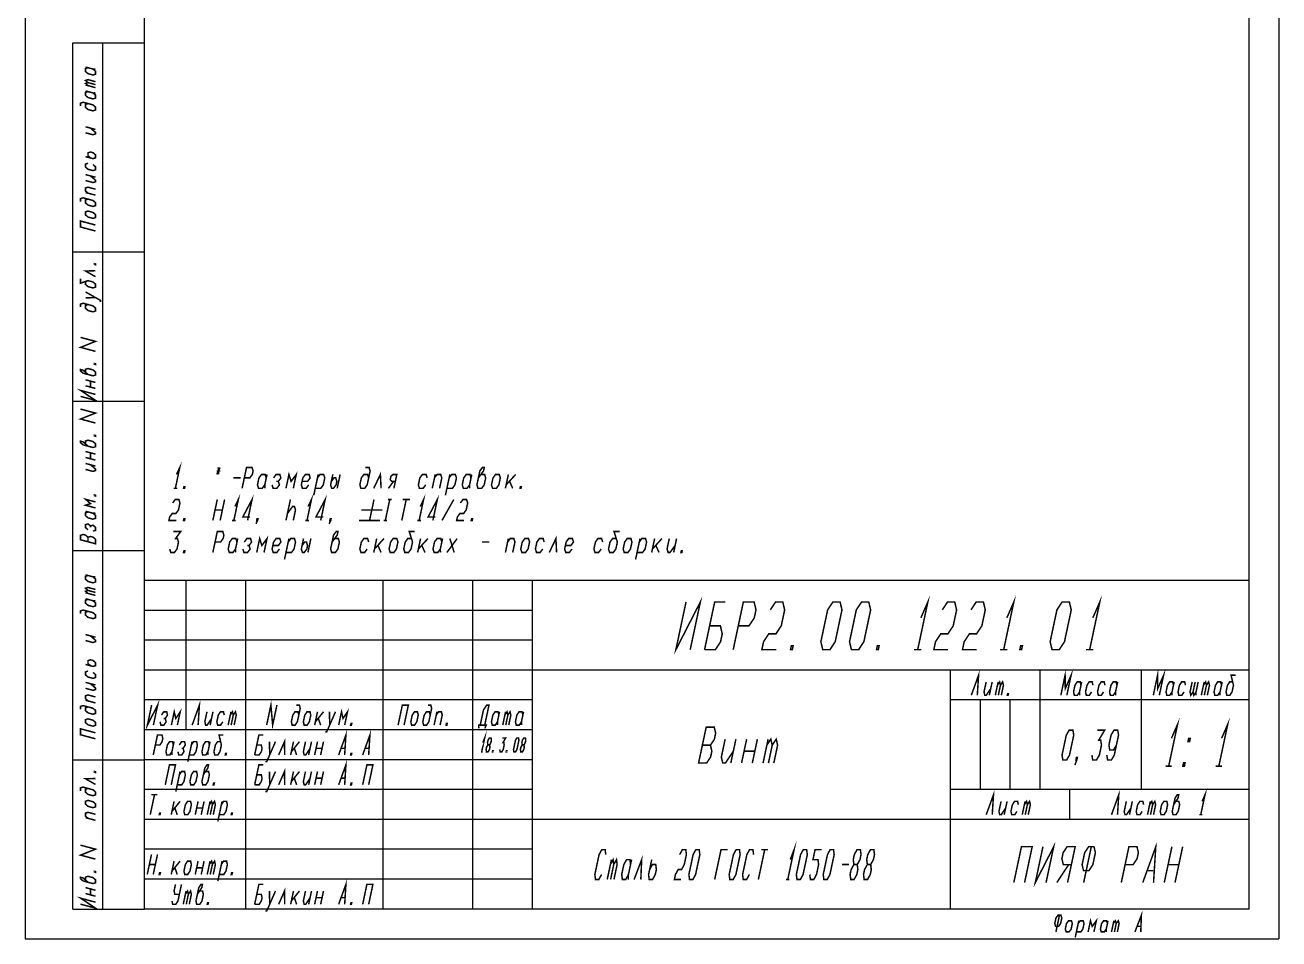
# Model space of a CAD drawing. Header units: millimetres. Extents: x 0 to 210, y 0 to 297.
# Drawn here: x 0 to 210, y 0 to 153 of the extents above; entities that cross this region are included whole.
import ezdxf

# ---------------------------------------------------------------- set-up
doc = ezdxf.new("R2010")
doc.units = ezdxf.units.MM
doc.header["$LTSCALE"] = 19.36
doc.layers.get('0').update_dxf_attribs({"linetype": 'CONTINUOUS'})

msp = doc.modelspace()

# ---------------------------------------------------------------- linework, layer by layer
at = {"color": 7, "linetype": 'CONTINUOUS'}
for p, q in [((0, 297), (0, 0)), ((210, 297), (210, 0)), ((20, 5), (20, 292.349899)), ((205, 5), (205, 292.349899)), ((8, 5), (8, 150)), ((8, 150), (20, 150)), ((13, 5), (13, 150)), ((20, 5), (20, 150)), ((8, 115), (20, 115)), ((8, 90), (20, 90)), ((8, 65), (20, 65)), ((205, 60), (20, 60)), ((20, 5), (20, 60)), ((27, 35), (27, 60)), ((37, 5), (37, 60)), ((60, 5), (60, 60)), ((75, 5), (75, 60)), ((85, 5), (85, 60)), ((205, 5), (205, 60)), ((85, 55), (20, 55)), ((85, 50), (20, 50)), ((205, 45), (20, 45)), ((155, 5), (155, 45)), ((170, 25), (170, 45)), ((187, 25), (187, 45)), ((85, 40), (20, 40)), ((205, 40), (155, 40)), ((160, 25), (160, 40)), ((165, 25), (165, 40)), ((85, 35), (20, 35)), ((8, 30), (20, 30)), ((85, 30), (20, 30)), ((85, 25), (20, 25)), ((205, 25), (155, 25)), ((175, 20), (175, 25)), ((205, 20), (20, 20)), ((85, 15), (20, 15)), ((85, 10), (20, 10)), ((8, 5), (20, 5)), ((205, 5), (20, 5)), ((205, 5), (20, 5)), ((0, 0), (210, 0))]:
    msp.add_line(p, q, dxfattribs=at)
at = {"color": 2, "linetype": 'CONTINUOUS', "const_width": 0.25}
for points in [[(10.127428, 145.946582), (11.377426, 145.611641), (11.794094, 145.625004)], [(10.544096, 145.834938), (10.127428, 145.696579), (10.127428, 145.196584), (10.544096, 144.834937), (11.377426, 144.61165), (11.794094, 144.749999), (11.794094, 145.250005), (11.377426, 145.611641)], [(10.544096, 143.334941), (10.127428, 143.696577), (10.544096, 143.834937), (11.794094, 143.499995)], [(10.544096, 142.834936), (10.127428, 143.196582), (10.544096, 143.334941), (11.794094, 143)], [(11.794094, 142.500005), (10.127428, 142.946579)], [(10.127428, 141.946578), (11.377426, 141.611647), (11.794094, 141.625)], [(10.544096, 141.834935), (10.127428, 141.696586), (10.127428, 141.19658), (10.544096, 140.834934), (11.377426, 140.611646), (11.794094, 140.749995), (11.794094, 141.250001), (11.377426, 141.611647)], [(10.544096, 139.834933), (10.127428, 139.696584), (10.127428, 139.196578), (10.544096, 138.834932), (11.377426, 138.611645), (11.794094, 138.750004), (11.794094, 139.249999), (11.377426, 139.611646), (9.71076, 140.05823), (9.294097, 139.919871), (9.294097, 139.419876)], [(10.127428, 135.946583), (11.794094, 135.499998)], [(10.127428, 134.946582), (11.377426, 134.611641), (11.794094, 134.75), (11.794094, 135.000003), (10.960764, 135.723296)], [(10.127428, 130.946578), (11.377426, 130.611647), (11.794094, 130.749996), (11.794094, 131.250002), (11.377426, 131.611648), (10.960764, 131.723292), (10.544096, 131.584933), (10.544096, 131.084937), (10.960764, 130.723291)], [(10.544096, 129.834934), (10.127428, 129.696585), (10.127428, 129.196579), (10.544096, 128.834933), (11.377426, 128.611646), (11.794094, 128.750005), (11.794094, 129.25), (11.377426, 129.611646)], [(10.127428, 127.946586), (11.794094, 127.500001)], [(10.127428, 126.946585), (11.377426, 126.611644), (11.794094, 126.750003), (11.794094, 126.999995), (10.960764, 127.723288)], [(10.544096, 123.834938), (10.127428, 123.696579), (10.127428, 123.196584), (10.544096, 122.834937), (11.377426, 122.61165), (11.794094, 122.749999), (11.794094, 123.250005), (11.377426, 123.611641), (9.71076, 124.058226), (9.294097, 123.919877), (9.294097, 123.419871)], [(10.544096, 124.834939), (10.127428, 125.196586), (10.127428, 125.696581), (10.544096, 125.83494), (11.794094, 125.499999)], [(11.794094, 124.499998), (10.127428, 124.946583)], [(11.377426, 120.611648), (11.794094, 120.749997), (11.794094, 121.250003), (11.377426, 121.611649), (10.544096, 121.834937), (10.127428, 121.696577), (10.127428, 121.196582), (10.544096, 120.834936), (11.377426, 120.611648)], [(11.794094, 118.500003), (9.294097, 119.169875), (9.294097, 120.169876), (11.794094, 119.500004)], [(11.794094, 110.854165), (10.127428, 111.800745), (11.794094, 111.854166)], [(11.794094, 112.979163), (11.794094, 112.854167), (11.58576, 112.909994), (11.58576, 113.03499), (11.794094, 112.979163)], [(10.127428, 110.050746), (10.127428, 109.550751), (10.544096, 109.189104), (11.377426, 108.965817), (11.794094, 109.104166), (11.794094, 109.604172), (11.377426, 109.965808), (10.544096, 110.189105), (9.294097, 109.774038), (9.294097, 110.524036)], [(12.62743, 106.630874), (12.62743, 106.880877), (10.127428, 108.300747)], [(10.127428, 107.300746), (11.794094, 107.354167)], [(10.544096, 106.189102), (10.127428, 106.050753), (10.127428, 105.550747), (10.544096, 105.189101), (11.377426, 104.965813), (11.794094, 105.104162), (11.794094, 105.604168), (11.377426, 105.965814), (9.71076, 106.412399), (9.294097, 106.27404), (9.294097, 105.774045)], [(11.794094, 98.354169), (9.294097, 99.024041), (11.794094, 100.02083), (9.294097, 100.690702)], [(10.544096, 94.480772), (9.71076, 95.204065), (9.294097, 95.315709), (9.294097, 95.065706), (9.71076, 94.70406), (11.377426, 94.257475), (11.794094, 94.395834), (11.794094, 94.895829), (11.377426, 95.257476), (10.544096, 95.480773), (10.127428, 95.342414), (10.127428, 94.842419)], [(11.794094, 96.270829), (11.794094, 96.145833), (11.58576, 96.20166), (11.58576, 96.326656), (11.794094, 96.270829)], [(10.127428, 93.592415), (11.794094, 93.14583)], [(11.794094, 92.145829), (10.127428, 92.592414)], [(10.960764, 92.369127), (10.960764, 93.369128)], [(9.294097, 90.81571), (11.794094, 90.145838), (9.294097, 91.815711), (11.794094, 91.145828)], [(11.794094, 86.354168), (9.294097, 87.02404), (11.794094, 88.020834), (9.294097, 88.690707)], [(11.794094, 84.270833), (11.794094, 84.145832), (11.58576, 84.201654), (11.58576, 84.326655), (11.794094, 84.270833)], [(10.544096, 82.480771), (9.71076, 83.204059), (9.294097, 83.315708), (9.294097, 83.065705), (9.71076, 82.704059), (11.377426, 82.257479), (11.794094, 82.395833), (11.794094, 82.895833), (11.377426, 83.25748), (10.544096, 83.480772), (10.127428, 83.342413), (10.127428, 82.842418)], [(10.127428, 81.592414), (11.794094, 81.145834)], [(11.794094, 80.145833), (10.127428, 80.592413)], [(10.960764, 80.369126), (10.960764, 81.369127)], [(25.358926, 77.753693), (25.913158, 78.920359), (25.169208, 75.420356)], [(10.127428, 79.592417), (11.794094, 79.145833)], [(10.127428, 78.592417), (11.377426, 78.25748), (11.794094, 78.395834), (11.794094, 78.645832), (10.960764, 79.369125)], [(32.067293, 78.337026), (32.679791, 78.337026)], [(32.650658, 78.920359), (32.096426, 77.753693)], [(32.344409, 78.920359), (32.402675, 77.753693)], [(36.347335, 75.420356), (37.091274, 78.920359), (38.010032, 78.920359), (38.192284, 78.337026), (38.068298, 77.753693), (37.638052, 77.170355), (36.719305, 77.170355)], [(40.394304, 77.170355), (40.212052, 77.753693), (39.599543, 77.753693), (39.169308, 77.170355), (38.921324, 76.003689), (39.103587, 75.420356), (39.716085, 75.420356), (40.14632, 76.003689)], [(40.518301, 77.753693), (40.14632, 76.003689), (40.175453, 75.420356)], [(41.371327, 76.003689), (41.553579, 75.420356), (42.166077, 75.420356), (42.596323, 76.003689), (42.414061, 76.587022), (42.844307, 77.170355), (42.662044, 77.753693), (42.049546, 77.753693), (41.619311, 77.170355)], [(43.697333, 75.420356), (44.1933, 77.753693), (44.557814, 76.587022), (45.418296, 77.753693), (44.922329, 75.420356)], [(46.395319, 76.587022), (47.314066, 76.587022), (47.744302, 77.170355), (47.56205, 77.753693), (46.949552, 77.753693), (46.519306, 77.170355), (46.271322, 76.003689), (46.453585, 75.420356), (47.066083, 75.420356), (47.496318, 76.003689)], [(48.349345, 74.25369), (49.093295, 77.753693)], [(48.597328, 75.420356), (49.516086, 75.420356), (49.946321, 76.003689), (50.194305, 77.170355), (50.012042, 77.753693), (49.399544, 77.753693), (48.969309, 77.170355)], [(51.543298, 77.753693), (51.171328, 76.003689), (51.35358, 75.420356), (51.659829, 75.420356), (52.090075, 76.003689), (52.214062, 76.587022), (52.03181, 77.170355), (51.725561, 77.170355), (51.295314, 76.587022)], [(52.768294, 77.753693), (52.272327, 75.420356)], [(57.544303, 77.170355), (57.362051, 77.753693), (56.749542, 77.753693), (56.319307, 77.170355), (56.071323, 76.003689), (56.253586, 75.420356), (56.866084, 75.420356), (57.296319, 76.003689), (57.792286, 78.337026), (57.610034, 78.920359), (56.997525, 78.920359)], [(58.397329, 75.420356), (59.505794, 77.753693), (59.622336, 75.420356)], [(61.766079, 75.420356), (62.262046, 77.753693), (61.649548, 77.753693), (61.281306, 77.462027), (61.157309, 76.878688), (61.401564, 76.587022), (62.014063, 76.587022)], [(67.344304, 77.170355), (67.162052, 77.753693), (66.549543, 77.753693), (66.119308, 77.170355), (65.871324, 76.003689), (66.053587, 75.420356), (66.666085, 75.420356), (67.09632, 76.003689)], [(68.19733, 75.420356), (68.693297, 77.753693)], [(68.569311, 77.170355), (68.999546, 77.753693), (69.612044, 77.753693), (69.794307, 77.170355), (69.422337, 75.420356)], [(70.39935, 74.25369), (71.1433, 77.753693)], [(70.647333, 75.420356), (71.56608, 75.420356), (71.996326, 76.003689), (72.24431, 77.170355), (72.062047, 77.753693), (71.449549, 77.753693), (71.019303, 77.170355)], [(74.694302, 77.170355), (74.51205, 77.753693), (73.899552, 77.753693), (73.469306, 77.170355), (73.221322, 76.003689), (73.403585, 75.420356), (74.016083, 75.420356), (74.446318, 76.003689)], [(74.818299, 77.753693), (74.446318, 76.003689), (74.475462, 75.420356)], [(75.919309, 77.170355), (76.77979, 78.337026), (76.903776, 78.920359), (76.597527, 78.920359), (76.167292, 78.337026), (75.671325, 76.003689), (75.853577, 75.420356), (76.466086, 75.420356), (76.896321, 76.003689), (77.144305, 77.170355), (76.962042, 77.753693), (76.349544, 77.753693)], [(78.121328, 76.003689), (78.30358, 75.420356), (78.916078, 75.420356), (79.346324, 76.003689), (79.594308, 77.170355), (79.412045, 77.753693), (78.799547, 77.753693), (78.369301, 77.170355), (78.121328, 76.003689)], [(80.943301, 77.753693), (80.447334, 75.420356)], [(80.57132, 76.003689), (82.168297, 77.753693)], [(26.700453, 75.420356), (26.547334, 75.420356), (26.609327, 75.712022), (26.762457, 75.712022), (26.700453, 75.420356)], [(34.881811, 77.170355), (36.106807, 77.170355)], [(42.107812, 76.587022), (42.414061, 76.587022)], [(60.847332, 75.420356), (61.707813, 76.587022)], [(81.154686, 76.587022), (81.67233, 75.420356)], [(83.050456, 75.420356), (82.897337, 75.420356), (82.95933, 75.712022), (83.112449, 75.712022), (83.050456, 75.420356)], [(11.794094, 72.145831), (10.127428, 72.592416), (10.960764, 72.869124), (10.127428, 73.592417), (11.794094, 73.145832)], [(11.794094, 74.270834), (11.794094, 74.145833), (11.58576, 74.201655), (11.58576, 74.326656), (11.794094, 74.270834)], [(24.717284, 72.969735), (25.14753, 73.553068), (25.760028, 73.553068), (25.942291, 72.969735), (25.694308, 71.803069), (25.264062, 71.219736), (24.651563, 71.219736), (24.221328, 70.636403), (24.097331, 70.05307), (25.322327, 70.05307)], [(24.862959, 75.420356), (25.475457, 75.420356)], [(31.447329, 70.05307), (32.191279, 73.553068)], [(33.416275, 73.553068), (32.672336, 70.05307)], [(35.158927, 72.386402), (35.713159, 73.553068), (34.969209, 70.05307)], [(37.266082, 70.05307), (38.010032, 73.553068), (36.471321, 70.636403), (37.696328, 70.636403)], [(44.441283, 73.553068), (43.697333, 70.05307)], [(47.40892, 72.386402), (47.963152, 73.553068), (47.219202, 70.05307)], [(49.516086, 70.05307), (50.260025, 73.553068), (48.721325, 70.636403), (49.946321, 70.636403)], [(58.441275, 73.553068), (57.697336, 70.05307)], [(61.080867, 73.553068), (60.336917, 70.05307)], [(60.774618, 73.553068), (61.387116, 73.553068)], [(63.837108, 73.553068), (63.093169, 70.05307)], [(63.22461, 73.553068), (64.449617, 73.553068)], [(66.192258, 72.386402), (66.74649, 73.553068), (66.00254, 70.05307)], [(68.299413, 70.05307), (69.043363, 73.553068), (67.504652, 70.636403), (68.729659, 70.636403)], [(69.830669, 70.05307), (71.799615, 73.553068)], [(72.900625, 72.969735), (73.33086, 73.553068), (73.943358, 73.553068), (74.125621, 72.969735), (73.877638, 71.803069), (73.447402, 71.219736), (72.834894, 71.219736), (72.404658, 70.636403), (72.280661, 70.05307), (73.505668, 70.05307)], [(10.127428, 71.592415), (11.377426, 71.257479), (11.794094, 71.270832)], [(10.544096, 71.480771), (10.127428, 71.342417), (10.127428, 70.842417), (10.544096, 70.480771), (11.377426, 70.257478), (11.794094, 70.395832), (11.794094, 70.895833), (11.377426, 71.257479)], [(31.81931, 71.803069), (33.044306, 71.803069)], [(43.945316, 71.219736), (44.805798, 72.386402), (45.112047, 72.386402), (45.29431, 71.803069), (44.922329, 70.05307)], [(56.319307, 71.803069), (59.819305, 71.803069)], [(11.377426, 68.257481), (11.794094, 68.395835), (11.794094, 68.895836), (11.377426, 69.257477), (10.960764, 69.119123), (10.544096, 69.48077), (10.127428, 69.342416), (10.127428, 68.842415), (10.544096, 68.480769)], [(26.700453, 70.05307), (26.547334, 70.05307), (26.609327, 70.344737), (26.762457, 70.344737), (26.700453, 70.05307)], [(34.66296, 70.05307), (35.275458, 70.05307)], [(38.950457, 70.05307), (38.797327, 70.05307), (38.859331, 70.344737), (39.01245, 70.344737), (38.950457, 70.05307), (38.673341, 69.469737)], [(46.912953, 70.05307), (47.525462, 70.05307)], [(51.200461, 70.05307), (51.047331, 70.05307), (51.109324, 70.344737), (51.262454, 70.344737), (51.200461, 70.05307), (50.923345, 69.469737)], [(55.947337, 70.05307), (59.447335, 70.05307)], [(60.030668, 70.05307), (60.643166, 70.05307)], [(65.696291, 70.05307), (66.308789, 70.05307)], [(74.883794, 70.05307), (74.730664, 70.05307), (74.792657, 70.344737), (74.945787, 70.344737), (74.883794, 70.05307)], [(11.794094, 66.145836), (11.794094, 66.895834), (11.377426, 67.25748), (10.960764, 67.369124), (10.544096, 67.23077), (10.127428, 67.592417), (9.71076, 67.70406), (9.294097, 67.565706), (9.294097, 66.815708), (11.794094, 66.145836)], [(10.544096, 66.480772), (10.544096, 67.23077)], [(10.960764, 68.869125), (10.960764, 69.119123)], [(24.841281, 68.185783), (26.066277, 68.185783), (25.205796, 67.019117), (25.512045, 67.019117), (25.694308, 66.435784), (25.446324, 65.269112), (25.016078, 64.685779), (24.40358, 64.685779), (24.221328, 65.269112)], [(31.447329, 64.685779), (32.191279, 68.185783), (33.110026, 68.185783), (33.292289, 67.60245), (33.168292, 67.019117), (32.738057, 66.435784), (31.81931, 66.435784)], [(38.797327, 64.685779), (39.293294, 67.019117), (39.657819, 65.852451), (40.518301, 67.019117), (40.022334, 64.685779)], [(51.419301, 66.435784), (52.279793, 67.60245), (52.403779, 68.185783), (52.09753, 68.185783), (51.667284, 67.60245), (51.171328, 65.269112), (51.35358, 64.685779), (51.966078, 64.685779), (52.396324, 65.269112), (52.644308, 66.435784), (52.462045, 67.019117), (51.849547, 67.019117)], [(64.712049, 67.019117), (64.099551, 67.019117), (63.669305, 66.435784), (63.421321, 65.269112), (63.603584, 64.685779), (64.216082, 64.685779), (64.646328, 65.269112), (64.894301, 66.435784), (64.347534, 68.185783), (65.266281, 68.185783)], [(87.797332, 64.685779), (88.905797, 67.019117), (89.022328, 64.685779)], [(99.012047, 67.019117), (98.399549, 67.019117), (97.969303, 66.435784), (97.721319, 65.269112), (97.903582, 64.685779), (98.51608, 64.685779), (98.946326, 65.269112), (99.19431, 66.435784), (98.647532, 68.185783), (99.566279, 68.185783)], [(26.700453, 64.685779), (26.547334, 64.685779), (26.609327, 64.977446), (26.762457, 64.977446), (26.700453, 64.685779)], [(35.494309, 66.435784), (35.312046, 67.019117), (34.699548, 67.019117), (34.269302, 66.435784), (34.021318, 65.269112), (34.203581, 64.685779), (34.816079, 64.685779), (35.246325, 65.269112)], [(35.618295, 67.019117), (35.246325, 65.269112), (35.275458, 64.685779)], [(36.471321, 65.269112), (36.653584, 64.685779), (37.266082, 64.685779), (37.696328, 65.269112), (37.514065, 65.852451), (37.944301, 66.435784), (37.762049, 67.019117), (37.149551, 67.019117), (36.719305, 66.435784)], [(37.207816, 65.852451), (37.514065, 65.852451)], [(41.495313, 65.852451), (42.414061, 65.852451), (42.844307, 66.435784), (42.662044, 67.019117), (42.049546, 67.019117), (41.619311, 66.435784), (41.371327, 65.269112), (41.553579, 64.685779), (42.166077, 64.685779), (42.596323, 65.269112)], [(43.44935, 63.519113), (44.1933, 67.019117)], [(43.697333, 64.685779), (44.61608, 64.685779), (45.046326, 65.269112), (45.29431, 66.435784), (45.112047, 67.019117), (44.499549, 67.019117), (44.069303, 66.435784)], [(46.643292, 67.019117), (46.271322, 65.269112), (46.453585, 64.685779), (46.759834, 64.685779), (47.190069, 65.269112), (47.314066, 65.852451), (47.131804, 66.435784), (46.825555, 66.435784), (46.395319, 65.852451)], [(47.868299, 67.019117), (47.372332, 64.685779)], [(57.544303, 66.435784), (57.362051, 67.019117), (56.749542, 67.019117), (56.319307, 66.435784), (56.071323, 65.269112), (56.253586, 64.685779), (56.866084, 64.685779), (57.296319, 65.269112)], [(58.893296, 67.019117), (58.397329, 64.685779)], [(58.521326, 65.269112), (60.118292, 67.019117)], [(59.104691, 65.852451), (59.622336, 64.685779)], [(60.971318, 65.269112), (61.153581, 64.685779), (61.766079, 64.685779), (62.196325, 65.269112), (62.444309, 66.435784), (62.262046, 67.019117), (61.649548, 67.019117), (61.219302, 66.435784), (60.971318, 65.269112)], [(66.243294, 67.019117), (65.747327, 64.685779)], [(65.871324, 65.269112), (67.468301, 67.019117)], [(66.454689, 65.852451), (66.972334, 64.685779)], [(69.794307, 66.435784), (69.612044, 67.019117), (68.999546, 67.019117), (68.569311, 66.435784), (68.321327, 65.269112), (68.503579, 64.685779), (69.116077, 64.685779), (69.546323, 65.269112)], [(69.918293, 67.019117), (69.546323, 65.269112), (69.575456, 64.685779)], [(70.647333, 64.685779), (72.368296, 67.019117)], [(71.1433, 67.019117), (71.872329, 64.685779)], [(76.531807, 66.435784), (77.756803, 66.435784)], [(80.447334, 64.685779), (80.943301, 67.019117)], [(80.819304, 66.435784), (81.24955, 67.019117), (81.862048, 67.019117), (82.044311, 66.435784), (81.67233, 64.685779)], [(83.021323, 65.269112), (83.203586, 64.685779), (83.816084, 64.685779), (84.246319, 65.269112), (84.494303, 66.435784), (84.312051, 67.019117), (83.699542, 67.019117), (83.269307, 66.435784), (83.021323, 65.269112)], [(86.944306, 66.435784), (86.762043, 67.019117), (86.149545, 67.019117), (85.71931, 66.435784), (85.471326, 65.269112), (85.653578, 64.685779), (86.266087, 64.685779), (86.696322, 65.269112)], [(90.495318, 65.852451), (91.414065, 65.852451), (91.844301, 66.435784), (91.662049, 67.019117), (91.049551, 67.019117), (90.619305, 66.435784), (90.371321, 65.269112), (90.553584, 64.685779), (91.166082, 64.685779), (91.596328, 65.269112)], [(96.744307, 66.435784), (96.562044, 67.019117), (95.949546, 67.019117), (95.519311, 66.435784), (95.271327, 65.269112), (95.453579, 64.685779), (96.066077, 64.685779), (96.496323, 65.269112)], [(100.171322, 65.269112), (100.353585, 64.685779), (100.966083, 64.685779), (101.396318, 65.269112), (101.644302, 66.435784), (101.46205, 67.019117), (100.849552, 67.019117), (100.419306, 66.435784), (100.171322, 65.269112)], [(102.249345, 63.519113), (102.993295, 67.019117)], [(102.497328, 64.685779), (103.416086, 64.685779), (103.846321, 65.269112), (104.094305, 66.435784), (103.912042, 67.019117), (103.299544, 67.019117), (102.869309, 66.435784)], [(105.443298, 67.019117), (104.947331, 64.685779)], [(105.071328, 65.269112), (106.668294, 67.019117)], [(105.654693, 65.852451), (106.172327, 64.685779)], [(107.893301, 67.019117), (107.52132, 65.269112), (107.703583, 64.685779), (108.009832, 64.685779), (108.870313, 65.852451)], [(109.118297, 67.019117), (108.62233, 64.685779)], [(110.000467, 64.685779), (109.847326, 64.685779), (109.90933, 64.977446), (110.062449, 64.977446), (110.000467, 64.685779)], [(10.127428, 60.94658), (11.377426, 60.611644), (11.794094, 60.625001)], [(10.544096, 60.834936), (10.127428, 60.696582), (10.127428, 60.196582), (10.544096, 59.834935), (11.377426, 59.611648), (11.794094, 59.750002), (11.794094, 60.250002), (11.377426, 60.611644)], [(10.544096, 58.334939), (10.127428, 58.69658), (10.544096, 58.834934), (11.794094, 58.499998)], [(10.544096, 57.834938), (10.127428, 58.19658), (10.544096, 58.334939), (11.794094, 57.999998)], [(11.794094, 57.500002), (10.127428, 57.946582)], [(10.127428, 56.946581), (11.377426, 56.611645), (11.794094, 56.624998)], [(10.544096, 56.834938), (10.127428, 56.696583), (10.127428, 56.196583), (10.544096, 55.834937), (11.377426, 55.611644), (11.794094, 55.749998), (11.794094, 56.249999), (11.377426, 56.611645)], [(110.700449, 56.410637), (109.000004, 48.41064), (113.100447, 56.410637), (111.400002, 48.41064)], [(150.033635, 53.74397), (151.200451, 56.410637), (149.500006, 48.41064)], [(164.433645, 53.74397), (165.600461, 56.410637), (163.899994, 48.41064)], [(178.833633, 53.74397), (180.000449, 56.410637), (178.300004, 48.41064)], [(10.544096, 54.834936), (10.127428, 54.696582), (10.127428, 54.196581), (10.544096, 53.834935), (11.377426, 53.611647), (11.794094, 53.750001), (11.794094, 54.250002), (11.377426, 54.611643), (9.71076, 55.058228), (9.294097, 54.919874), (9.294097, 54.419874)], [(113.8, 48.41064), (115.500445, 56.410637), (117.300449, 56.410637)], [(118.599996, 48.41064), (120.300463, 56.410637), (122.100445, 56.410637), (122.417039, 55.077306), (122.133639, 53.74397), (121.250223, 52.410639), (119.450219, 52.410639)], [(124.817037, 55.077306), (125.700453, 56.410637), (126.900463, 56.410637), (127.217035, 55.077306), (126.650234, 52.410639), (125.766818, 51.077302), (124.566809, 51.077302), (123.683414, 49.743971), (123.399992, 48.41064), (125.79999, 48.41064)], [(133.6, 48.41064), (133.283406, 49.743971), (134.417051, 55.077306), (135.300445, 56.410637), (136.500455, 56.410637), (136.817049, 55.077306), (135.683404, 49.743971), (134.80001, 48.41064), (133.6, 48.41064)], [(138.399996, 48.41064), (138.083402, 49.743971), (139.217047, 55.077306), (140.100463, 56.410637), (141.300451, 56.410637), (141.617045, 55.077306), (140.4834, 49.743971), (139.600006, 48.41064), (138.399996, 48.41064)], [(153.617035, 55.077306), (154.500451, 56.410637), (155.700461, 56.410637), (156.017033, 55.077306), (155.450232, 52.410639), (154.566816, 51.077302), (153.366828, 51.077302), (152.483412, 49.743971), (152.19999, 48.41064), (154.60001, 48.41064)], [(158.417053, 55.077306), (159.300447, 56.410637), (160.500457, 56.410637), (160.817051, 55.077306), (160.250229, 52.410639), (159.366813, 51.077302), (158.166824, 51.077302), (157.283408, 49.743971), (157.000008, 48.41064), (159.400006, 48.41064)], [(171.99999, 48.41064), (171.683418, 49.743971), (172.817041, 55.077306), (173.700457, 56.410637), (174.900445, 56.410637), (175.217039, 55.077306), (174.083416, 49.743971), (173.2, 48.41064), (171.99999, 48.41064)], [(113.8, 48.41064), (115.600004, 48.41064), (116.483398, 49.743971), (116.76682, 51.077302), (116.450227, 52.410639), (114.650223, 52.410639)], [(10.127428, 50.946581), (11.794094, 50.500001)], [(10.127428, 49.94658), (11.377426, 49.611644), (11.794094, 49.749998), (11.794094, 50), (10.960764, 50.723293)], [(128.499996, 48.41064), (128.20001, 48.41064), (128.341699, 49.077306), (128.641707, 49.077306), (128.499996, 48.41064)], [(142.900006, 48.41064), (142.599998, 48.41064), (142.741709, 49.077306), (143.041695, 49.077306), (142.900006, 48.41064)], [(148.89999, 48.41064), (150.1, 48.41064)], [(163.3, 48.41064), (164.50001, 48.41064)], [(166.900008, 48.41064), (166.6, 48.41064), (166.741711, 49.077306), (167.041697, 49.077306), (166.900008, 48.41064)], [(177.70001, 48.41064), (178.899998, 48.41064)], [(10.127428, 45.946581), (11.377426, 45.611645), (11.794094, 45.749999), (11.794094, 46.25), (11.377426, 46.611646), (10.960764, 46.72329), (10.544096, 46.584936), (10.544096, 46.084935), (10.960764, 45.723289)], [(10.544096, 44.834937), (10.127428, 44.696583), (10.127428, 44.196582), (10.544096, 43.834936), (11.377426, 43.611646), (11.794094, 43.75), (11.794094, 44.25), (11.377426, 44.611647)], [(158.480002, 40.787578), (159.694557, 44.137581), (159.484998, 40.787578)], [(173.475, 40.787578), (174.187057, 44.137581), (174.214857, 41.904245), (175.192074, 44.137581), (174.479996, 40.787578)], [(188.964998, 40.787578), (189.677055, 44.137581), (189.704855, 41.904245), (190.682072, 44.137581), (189.969994, 40.787578)], [(202.253449, 43.020914), (201.750951, 43.020914), (201.381033, 42.462581), (201.143674, 41.345912), (201.276254, 40.787578), (201.778752, 40.787578), (202.14867, 41.345912), (202.386029, 42.462581), (201.988311, 44.137581), (202.742068, 44.137581)], [(10.127428, 42.946581), (11.794094, 42.500001)], [(10.127428, 41.946583), (11.377426, 41.611646), (11.794094, 41.75), (11.794094, 42.000001), (10.960764, 42.723291)], [(160.964713, 43.020914), (160.608674, 41.345912), (160.741254, 40.787578), (160.992492, 40.787578), (161.73235, 41.904245)], [(161.969709, 43.020914), (161.49499, 40.787578)], [(162.500008, 40.787578), (162.974705, 43.020914)], [(162.856025, 42.462581), (163.225965, 43.020914), (163.358523, 42.462581), (163.002506, 40.787578)], [(163.358523, 42.462581), (163.728463, 43.020914), (163.861043, 42.462581), (163.505004, 40.787578)], [(176.846027, 42.462581), (176.713469, 43.020914), (176.210949, 43.020914), (175.841031, 42.462581), (175.603672, 41.345912), (175.736252, 40.787578), (176.23875, 40.787578), (176.608668, 41.345912)], [(176.964707, 43.020914), (176.608668, 41.345912), (176.615629, 40.787578)], [(178.856041, 42.462581), (178.723461, 43.020914), (178.220963, 43.020914), (177.851023, 42.462581), (177.613686, 41.345912), (177.746244, 40.787578), (178.248742, 40.787578), (178.618682, 41.345912)], [(180.866033, 42.462581), (180.733453, 43.020914), (180.230955, 43.020914), (179.861037, 42.462581), (179.623678, 41.345912), (179.756258, 40.787578), (180.258756, 40.787578), (180.628674, 41.345912)], [(182.876025, 42.462581), (182.743467, 43.020914), (182.240969, 43.020914), (181.871029, 42.462581), (181.63367, 41.345912), (181.76625, 40.787578), (182.268748, 40.787578), (182.638688, 41.345912)], [(182.994705, 43.020914), (182.638688, 41.345912), (182.645627, 40.787578)], [(192.336025, 42.462581), (192.203467, 43.020914), (191.700969, 43.020914), (191.331029, 42.462581), (191.09367, 41.345912), (191.22625, 40.787578), (191.728748, 40.787578), (192.098688, 41.345912)], [(192.454705, 43.020914), (192.098688, 41.345912), (192.105627, 40.787578)], [(194.346039, 42.462581), (194.213459, 43.020914), (193.710961, 43.020914), (193.341043, 42.462581), (193.103684, 41.345912), (193.236242, 40.787578), (193.73874, 40.787578), (194.10868, 41.345912)], [(195.469715, 43.020914), (195.113676, 41.345912), (195.246256, 40.787578), (195.616174, 41.345912), (195.748754, 40.787578), (196.118672, 41.345912), (196.474711, 43.020914)], [(195.972213, 43.020914), (195.616174, 41.345912)], [(197.00501, 40.787578), (197.479707, 43.020914)], [(197.361027, 42.462581), (197.730967, 43.020914), (197.863525, 42.462581), (197.507508, 40.787578)], [(197.863525, 42.462581), (198.233465, 43.020914), (198.366023, 42.462581), (198.010006, 40.787578)], [(200.376037, 42.462581), (200.243457, 43.020914), (199.740959, 43.020914), (199.371041, 42.462581), (199.133682, 41.345912), (199.26624, 40.787578), (199.76876, 40.787578), (200.138678, 41.345912)], [(200.494717, 43.020914), (200.138678, 41.345912), (200.145617, 40.787578)], [(10.544096, 39.834937), (10.127428, 40.196581), (10.127428, 40.696581), (10.544096, 40.834935), (11.794094, 40.499999)], [(11.794094, 39.500001), (10.127428, 39.946583)], [(21.197069, 39.137578), (20.485002, 35.787579), (22.202065, 39.137578), (21.489998, 35.787579)], [(27.979998, 35.787579), (29.194563, 39.137578), (28.985005, 35.787579)], [(40.460003, 35.787579), (41.17206, 39.137578), (41.464999, 35.787579), (42.177066, 39.137578)], [(164.635619, 40.787578), (164.51, 40.787578), (164.56934, 41.066746), (164.694959, 41.066746), (164.635619, 40.787578)], [(196.118672, 41.345912), (196.125633, 40.787578)], [(10.544096, 38.834936), (10.127428, 38.696582), (10.127428, 38.196582), (10.544096, 37.834938), (11.377426, 37.611645), (11.794094, 37.749999), (11.794094, 38.25), (11.377426, 38.611646), (9.71076, 39.058229), (9.294097, 38.919872), (9.294097, 38.419874)], [(22.613674, 36.345912), (22.746254, 35.787579), (23.248752, 35.787579), (23.618681, 36.345912), (23.486101, 36.904245), (23.856029, 37.462579), (23.72346, 38.020912), (23.220962, 38.020912), (22.851033, 37.462579)], [(24.504997, 35.787579), (24.979705, 38.020912), (25.244854, 36.904245), (25.984712, 38.020912), (25.510004, 35.787579)], [(30.464709, 38.020912), (30.108681, 36.345912), (30.24125, 35.787579), (30.492499, 35.787579), (31.232356, 36.904245)], [(31.469705, 38.020912), (30.994997, 35.787579)], [(33.361028, 37.462579), (33.228459, 38.020912), (32.725961, 38.020912), (32.356032, 37.462579), (32.118673, 36.345912), (32.251253, 35.787579), (32.753751, 35.787579), (33.12368, 36.345912)], [(34.009996, 35.787579), (34.484715, 38.020912)], [(34.366035, 37.462579), (34.735964, 38.020912), (34.868533, 37.462579), (34.512505, 35.787579)], [(34.868533, 37.462579), (35.238462, 38.020912), (35.371031, 37.462579), (35.015003, 35.787579)], [(45.841033, 37.462579), (45.708464, 38.020912), (45.205955, 38.020912), (44.836037, 37.462579), (44.598678, 36.345912), (44.731247, 35.787579), (45.233745, 35.787579), (45.603674, 36.345912), (46.078382, 38.579245), (45.945813, 39.137578), (45.443314, 39.137578)], [(46.608681, 36.345912), (46.74125, 35.787579), (47.243748, 35.787579), (47.613677, 36.345912), (47.851036, 37.462579), (47.718456, 38.020912), (47.215958, 38.020912), (46.846029, 37.462579), (46.608681, 36.345912)], [(48.974712, 38.020912), (48.500004, 35.787579)], [(48.618673, 36.345912), (49.979708, 38.020912)], [(50.272647, 34.670912), (50.523896, 34.670912), (51.989711, 38.020912)], [(50.984715, 38.020912), (51.012505, 35.787579)], [(52.519999, 35.787579), (52.994707, 38.020912), (53.259856, 36.904245), (53.999714, 38.020912), (53.524995, 35.787579)], [(62.474999, 35.787579), (63.187066, 39.137578), (64.192063, 39.137578), (63.479995, 35.787579)], [(64.603682, 36.345912), (64.736251, 35.787579), (65.238749, 35.787579), (65.608678, 36.345912), (65.846037, 37.462579), (65.713457, 38.020912), (65.210959, 38.020912), (64.84103, 37.462579), (64.603682, 36.345912)], [(67.856029, 37.462579), (67.72346, 38.020912), (67.220962, 38.020912), (66.851033, 37.462579), (66.613674, 36.345912), (66.746254, 35.787579), (67.248752, 35.787579), (67.618681, 36.345912), (68.093389, 38.579245), (67.960819, 39.137578), (67.458311, 39.137578)], [(68.504997, 35.787579), (68.979705, 38.020912)], [(68.861036, 37.462579), (69.230965, 38.020912), (69.733463, 38.020912), (69.866032, 37.462579), (69.510004, 35.787579)], [(76.231251, 35.787579), (76.765299, 38.30008), (77.320187, 39.137578), (77.697065, 39.137578), (76.984998, 35.787579)], [(79.351029, 37.462579), (79.21846, 38.020912), (78.715962, 38.020912), (78.346033, 37.462579), (78.108674, 36.345912), (78.241254, 35.787579), (78.743752, 35.787579), (79.113681, 36.345912)], [(79.469709, 38.020912), (79.113681, 36.345912), (79.12062, 35.787579)], [(79.999997, 35.787579), (80.474705, 38.020912)], [(80.356036, 37.462579), (80.725965, 38.020912), (80.858534, 37.462579), (80.502495, 35.787579)], [(80.858534, 37.462579), (81.228463, 38.020912), (81.361032, 37.462579), (81.005004, 35.787579)], [(83.371035, 37.462579), (83.238455, 38.020912), (82.735957, 38.020912), (82.366028, 37.462579), (82.12868, 36.345912), (82.261249, 35.787579), (82.763747, 35.787579), (83.133676, 36.345912)], [(83.489715, 38.020912), (83.133676, 36.345912), (83.140626, 35.787579)], [(11.377426, 35.611646), (11.794094, 35.75), (11.794094, 36.25), (11.377426, 36.611644), (10.544096, 36.834937), (10.127428, 36.696583), (10.127428, 36.196582), (10.544096, 35.834936), (11.377426, 35.611646)], [(23.234852, 36.904245), (23.486101, 36.904245)], [(49.114231, 36.904245), (49.505, 35.787579)], [(54.655621, 35.787579), (54.530002, 35.787579), (54.589342, 36.066747), (54.714961, 36.066747), (54.655621, 35.787579)], [(70.64063, 35.787579), (70.515, 35.787579), (70.57434, 36.066747), (70.699959, 36.066747), (70.64063, 35.787579)], [(75.986952, 35.229246), (75.980002, 35.787579), (77.236247, 35.787579), (76.991948, 35.229246)], [(192.004436, 33.588476), (193.025395, 35.921808), (191.537494, 28.921809)], [(200.404439, 33.588476), (201.425398, 35.921808), (199.937498, 28.921809)], [(11.794094, 33.5), (9.294097, 34.169873), (9.294097, 35.169874), (11.794094, 34.499999)], [(21.465001, 30.787579), (22.177068, 34.137579), (22.930815, 34.137579), (23.063385, 33.579246), (22.944705, 33.020912), (22.574787, 32.462579), (21.821029, 32.462579)], [(32.74346, 33.020912), (32.240962, 33.020912), (31.871033, 32.462579), (31.633674, 31.345913), (31.766254, 30.787579), (32.268752, 30.787579), (32.638681, 31.345913), (32.876029, 32.462579), (32.478311, 34.137579), (33.232068, 34.137579)], [(38.45, 30.787579), (39.162067, 34.137579), (39.915814, 34.137579)], [(42.469995, 30.787579), (43.447212, 33.020912), (43.475002, 30.787579)], [(52.519999, 30.787579), (53.734564, 34.137579), (53.524995, 30.787579)], [(56.540005, 30.787579), (57.75456, 34.137579), (57.545001, 30.787579)], [(76.660294, 32.857642), (76.967005, 33.624309), (76.478128, 31.324307)], [(77.800695, 32.47431), (78.025916, 32.857642), (78.107396, 33.240974), (78.045134, 33.624309), (77.75763, 33.624309), (77.532398, 33.240974), (77.450919, 32.857642), (77.513191, 32.47431)], [(79.913877, 33.624309), (80.488885, 33.624309), (80.038422, 32.857642), (80.182174, 32.857642), (80.244436, 32.47431), (80.081477, 31.707642), (79.856245, 31.324307), (79.568752, 31.324307), (79.506479, 31.707642)], [(81.868751, 31.324307), (81.806479, 31.707642), (82.132396, 33.240974), (82.357628, 33.624309), (82.645132, 33.624309), (82.707404, 33.240974), (82.381476, 31.707642), (82.156255, 31.324307), (81.868751, 31.324307)], [(83.550687, 32.47431), (83.775919, 32.857642), (83.857398, 33.240974), (83.795126, 33.624309), (83.507633, 33.624309), (83.282401, 33.240974), (83.200922, 32.857642), (83.263194, 32.47431)], [(112.80001, 29.432979), (114.150002, 29.432979), (114.812559, 30.432977), (115.025104, 31.432978), (114.78768, 32.432979), (115.450236, 33.432977), (115.662781, 34.432978), (115.425336, 35.432979), (114.075344, 35.432979), (112.80001, 29.432979)], [(124.237668, 32.432979), (124.900225, 33.432977), (125.13767, 32.432979), (124.499992, 29.432979)], [(125.13767, 32.432979), (125.800227, 33.432977), (126.037672, 32.432979), (125.399994, 29.432979)], [(173.812498, 29.944148), (173.677125, 30.777482), (174.385658, 34.110815), (174.875287, 34.944148), (175.500289, 34.944148), (175.635662, 34.110815), (174.927129, 30.777482), (174.4375, 29.944148), (173.812498, 29.944148)], [(179.562791, 34.944148), (180.812773, 34.944148), (179.833516, 33.277481), (180.146027, 33.277481), (180.2814, 32.444148), (179.927123, 30.777482), (179.437494, 29.944148), (178.812492, 29.944148), (178.677141, 30.777482)], [(181.177127, 30.777482), (181.3125, 29.944148), (181.937502, 29.944148), (182.427131, 30.777482), (183.135643, 34.110815), (183.000291, 34.944148), (182.375289, 34.944148), (181.88566, 34.110815), (181.531383, 32.444148), (181.666756, 31.610815), (182.291758, 31.610815), (182.781387, 32.444148)], [(195.030445, 33.00514), (194.767949, 33.00514), (194.891936, 33.588476), (195.154432, 33.588476), (195.030445, 33.00514)], [(24.836028, 32.462579), (24.703459, 33.020912), (24.200961, 33.020912), (23.831032, 32.462579), (23.593673, 31.345913), (23.726253, 30.787579), (24.228751, 30.787579), (24.59868, 31.345913)], [(24.954708, 33.020912), (24.59868, 31.345913), (24.60563, 30.787579)], [(25.603676, 31.345913), (25.736245, 30.787579), (26.238754, 30.787579), (26.608683, 31.345913), (26.476103, 31.904246), (26.846031, 32.462579), (26.713462, 33.020912), (26.210964, 33.020912), (25.841035, 32.462579)], [(26.224854, 31.904246), (26.476103, 31.904246)], [(27.25765, 29.670913), (27.969707, 33.020912)], [(27.494999, 30.787579), (28.248746, 30.787579), (28.618675, 31.345913), (28.856034, 32.462579), (28.723465, 33.020912), (28.220956, 33.020912), (27.851027, 32.462579)], [(30.866037, 32.462579), (30.733457, 33.020912), (30.230959, 33.020912), (29.86103, 32.462579), (29.623682, 31.345913), (29.756251, 30.787579), (30.258749, 30.787579), (30.628678, 31.345913)], [(30.984706, 33.020912), (30.628678, 31.345913), (30.635628, 30.787579)], [(38.45, 30.787579), (39.203747, 30.787579), (39.573676, 31.345913), (39.692355, 31.904246), (39.559786, 32.462579), (38.806028, 32.462579)], [(40.222644, 29.670913), (40.473893, 29.670913), (41.939707, 33.020912)], [(40.934711, 33.020912), (40.962501, 30.787579)], [(44.954706, 33.020912), (44.479998, 30.787579)], [(44.598678, 31.345913), (45.959713, 33.020912)], [(45.094226, 31.904246), (45.485005, 30.787579)], [(46.964709, 33.020912), (46.608681, 31.345913), (46.74125, 30.787579), (46.992499, 30.787579), (47.732356, 31.904246)], [(47.969705, 33.020912), (47.494997, 30.787579)], [(48.500004, 30.787579), (48.974712, 33.020912)], [(48.737353, 31.904246), (49.742359, 31.904246)], [(49.979708, 33.020912), (49.505, 30.787579)], [(53.008607, 31.904246), (53.511105, 31.904246)], [(57.028603, 31.904246), (57.531101, 31.904246)], [(77.268753, 31.324307), (77.556246, 31.324307), (77.781478, 31.707642), (77.862957, 32.090975), (77.800695, 32.47431), (77.513191, 32.47431), (77.28796, 32.090975), (77.20648, 31.707642), (77.268753, 31.324307)], [(78.346871, 31.324307), (78.274995, 31.324307), (78.31574, 31.515975), (78.387616, 31.515975), (78.346871, 31.324307)], [(80.64687, 31.324307), (80.575005, 31.324307), (80.615739, 31.515975), (80.687615, 31.515975), (80.64687, 31.324307)], [(83.018745, 31.324307), (83.306249, 31.324307), (83.53148, 31.707642), (83.61296, 32.090975), (83.550687, 32.47431), (83.263194, 32.47431), (83.037963, 32.090975), (82.956483, 31.707642), (83.018745, 31.324307)], [(113.437666, 32.432979), (114.78768, 32.432979)], [(117.250219, 33.432977), (116.612562, 30.432977), (116.850008, 29.432979), (117.299998, 29.432979), (118.625111, 31.432978)], [(119.050223, 33.432977), (118.2, 29.432979)], [(120.000004, 29.432979), (120.850227, 33.432977)], [(120.425115, 31.432978), (122.225119, 31.432978)], [(122.65023, 33.432977), (121.800008, 29.432979)], [(123.59999, 29.432979), (124.450234, 33.432977)], [(33.650627, 30.787579), (33.524997, 30.787579), (33.584337, 31.066747), (33.709967, 31.066747), (33.650627, 30.787579)], [(52.519999, 25.78758), (53.734564, 29.137579), (53.524995, 25.78758)], [(54.655621, 30.787579), (54.530002, 30.787579), (54.589342, 31.066747), (54.714961, 31.066747), (54.655621, 30.787579)], [(76.334376, 31.324307), (76.62188, 31.324307)], [(176.15625, 29.944148), (175.999994, 29.944148), (176.088574, 30.360816), (176.244809, 30.360816), (176.15625, 29.944148), (175.822877, 29.110815)], [(194.162498, 28.921809), (193.900002, 28.921809), (194.023988, 29.505142), (194.286484, 29.505142), (194.162498, 28.921809)], [(11.794094, 27.979166), (11.794094, 27.854167), (11.58576, 27.909989), (11.58576, 28.03499), (11.794094, 27.979166)], [(23.475004, 25.78758), (24.187061, 29.137579), (25.192067, 29.137579), (24.48, 25.78758)], [(25.247647, 24.670913), (25.959715, 28.020913)], [(25.484996, 25.78758), (26.238754, 25.78758), (26.608683, 26.345913), (26.846031, 27.46258), (26.713462, 28.020913), (26.210964, 28.020913), (25.841035, 27.46258)], [(27.613679, 26.345913), (27.746248, 25.78758), (28.248746, 25.78758), (28.618675, 26.345913), (28.856034, 27.46258), (28.723465, 28.020913), (28.220956, 28.020913), (27.851027, 27.46258), (27.613679, 26.345913)], [(29.86103, 27.46258), (30.600888, 28.579246), (30.719567, 29.137579), (30.468318, 29.137579), (30.09839, 28.579246), (29.623682, 26.345913), (29.756251, 25.78758), (30.258749, 25.78758), (30.628678, 26.345913), (30.866037, 27.46258), (30.733457, 28.020913), (30.230959, 28.020913)], [(38.45, 25.78758), (39.162067, 29.137579), (39.915814, 29.137579)], [(38.45, 25.78758), (39.203747, 25.78758), (39.573676, 26.345913), (39.692355, 26.904246), (39.559786, 27.46258), (38.806028, 27.46258)], [(40.222644, 24.670913), (40.473893, 24.670913), (41.939707, 28.020913)], [(40.934711, 28.020913), (40.962501, 25.78758)], [(42.469995, 25.78758), (43.447212, 28.020913), (43.475002, 25.78758)], [(44.954706, 28.020913), (44.479998, 25.78758)], [(44.598678, 26.345913), (45.959713, 28.020913)], [(46.964709, 28.020913), (46.608681, 26.345913), (46.74125, 25.78758), (46.992499, 25.78758), (47.732356, 26.904246)], [(47.969705, 28.020913), (47.494997, 25.78758)], [(48.500004, 25.78758), (48.974712, 28.020913)], [(49.979708, 28.020913), (49.505, 25.78758)], [(56.540005, 25.78758), (57.252062, 29.137579), (58.257068, 29.137579), (57.545001, 25.78758)], [(191.012502, 28.921809), (192.062508, 28.921809)], [(199.412506, 28.921809), (200.46249, 28.921809)], [(10.544096, 25.189103), (10.127428, 25.050749), (10.127428, 24.550749), (10.544096, 24.189102), (11.377426, 23.965812), (11.794094, 24.104166), (11.794094, 24.604167), (11.377426, 24.965813), (9.71076, 25.412393), (9.294097, 25.274039), (9.294097, 24.774038)], [(11.794094, 25.854168), (10.127428, 26.800748), (11.794094, 26.854166)], [(31.640624, 25.78758), (31.515005, 25.78758), (31.574334, 26.066745), (31.699964, 26.066745), (31.640624, 25.78758)], [(45.094226, 26.904246), (45.485005, 25.78758)], [(48.737353, 26.904246), (49.742359, 26.904246)], [(53.008607, 26.904246), (53.511105, 26.904246)], [(54.655621, 25.78758), (54.530002, 25.78758), (54.589342, 26.066745), (54.714961, 26.066745), (54.655621, 25.78758)], [(197.132842, 23.020913), (197.621439, 24.13758), (196.909383, 20.787579)], [(11.377426, 21.965812), (11.794094, 22.104167), (11.794094, 22.604167), (11.377426, 22.965811), (10.544096, 23.189104), (10.127428, 23.05075), (10.127428, 22.550749), (10.544096, 22.189103), (11.377426, 21.965812)], [(21.67456, 24.13758), (20.962503, 20.787579)], [(21.172062, 24.13758), (22.177068, 24.13758)], [(24.954708, 23.020913), (24.48, 20.787579)], [(24.59868, 21.345912), (25.959715, 23.020913)], [(26.608683, 21.345912), (26.741252, 20.787579), (27.24375, 20.787579), (27.613679, 21.345912), (27.851027, 22.46258), (27.718458, 23.020913), (27.21596, 23.020913), (26.846031, 22.46258), (26.608683, 21.345912)], [(28.499995, 20.787579), (28.974714, 23.020913)], [(29.97971, 23.020913), (29.505002, 20.787579)], [(30.509998, 20.787579), (30.984706, 23.020913)], [(30.866037, 22.46258), (31.235955, 23.020913), (31.368535, 22.46258), (31.012496, 20.787579)], [(31.368535, 22.46258), (31.738464, 23.020913), (31.871033, 22.46258), (31.515005, 20.787579)], [(32.282642, 19.670912), (32.994709, 23.020913)], [(32.520001, 20.787579), (33.273748, 20.787579), (33.643677, 21.345912), (33.881036, 22.46258), (33.748456, 23.020913), (33.245958, 23.020913), (32.876029, 22.46258)], [(160.98001, 20.787579), (162.194564, 24.13758), (161.985006, 20.787579)], [(163.464699, 23.020913), (163.108682, 21.345912), (163.24124, 20.787579), (163.4925, 20.787579), (164.232357, 21.904247)], [(164.469717, 23.020913), (163.994998, 20.787579)], [(166.361029, 22.46258), (166.228449, 23.020913), (165.725951, 23.020913), (165.356033, 22.46258), (165.118674, 21.345912), (165.251254, 20.787579), (165.753752, 20.787579), (166.12367, 21.345912)], [(167.010008, 20.787579), (167.484705, 23.020913)], [(167.366025, 22.46258), (167.735965, 23.020913), (167.868523, 22.46258), (167.512506, 20.787579)], [(167.868523, 22.46258), (168.238463, 23.020913), (168.371043, 22.46258), (168.015004, 20.787579)], [(181.959996, 20.787579), (183.174572, 24.13758), (182.964992, 20.787579)], [(184.444707, 23.020913), (184.088668, 21.345912), (184.221248, 20.787579), (184.472508, 20.787579), (185.212365, 21.904247)], [(185.449703, 23.020913), (184.975006, 20.787579)], [(187.341037, 22.46258), (187.208457, 23.020913), (186.705959, 23.020913), (186.336041, 22.46258), (186.098682, 21.345912), (186.23124, 20.787579), (186.73376, 20.787579), (187.103678, 21.345912)], [(187.989994, 20.787579), (188.464713, 23.020913)], [(188.346033, 22.46258), (188.715951, 23.020913), (188.848531, 22.46258), (188.492492, 20.787579)], [(188.848531, 22.46258), (189.218449, 23.020913), (189.351029, 22.46258), (188.99499, 20.787579)], [(190.118687, 21.345912), (190.251246, 20.787579), (190.753744, 20.787579), (191.123684, 21.345912), (191.361043, 22.46258), (191.228463, 23.020913), (190.725965, 23.020913), (190.356025, 22.46258), (190.118687, 21.345912)], [(192.366039, 22.46258), (193.105896, 23.579247), (193.224555, 24.13758), (192.973316, 24.13758), (192.603377, 23.579247), (192.12868, 21.345912), (192.26126, 20.787579), (192.763758, 20.787579), (193.133676, 21.345912), (193.371035, 22.46258), (193.238455, 23.020913), (192.735957, 23.020913)], [(10.544096, 20.189104), (10.127428, 20.550749), (10.127428, 21.050749), (10.544096, 21.189103), (11.794094, 20.854167)], [(22.595627, 20.787579), (22.469997, 20.787579), (22.529337, 21.066746), (22.654967, 21.066746), (22.595627, 20.787579)], [(25.094228, 21.904247), (25.484996, 20.787579)], [(28.737354, 21.904247), (29.742351, 21.904247)], [(34.655623, 20.787579), (34.530004, 20.787579), (34.589344, 21.066746), (34.714963, 21.066746), (34.655623, 20.787579)], [(11.794094, 19.854166), (10.127428, 20.300748)], [(196.658123, 20.787579), (197.160621, 20.787579)], [(11.794094, 13.354167), (9.294097, 14.02404), (11.794094, 15.020833), (9.294097, 15.690706)], [(97.260651, 14.110815), (97.156538, 14.944149), (96.594034, 14.944149), (96.135654, 14.110815), (95.427132, 10.777482), (95.531245, 9.944148), (96.093749, 9.944148), (96.552129, 10.777482)], [(109.635662, 14.110815), (110.094031, 14.944149), (110.656535, 14.944149), (110.760648, 14.110815), (110.406393, 12.444149), (109.948002, 11.610816), (109.38552, 11.610816), (108.927129, 10.777482), (108.750001, 9.944148), (109.874998, 9.944148)], [(111.281258, 9.944148), (111.177123, 10.777482), (111.885656, 14.110815), (112.344025, 14.944149), (112.906529, 14.944149), (113.010643, 14.110815), (112.302131, 10.777482), (111.84374, 9.944148), (111.281258, 9.944148)], [(115.499994, 9.944148), (116.562783, 14.944149), (117.687791, 14.944149)], [(118.03124, 9.944148), (117.927127, 10.777482), (118.63566, 14.110815), (119.094029, 14.944149), (119.656533, 14.944149), (119.760646, 14.110815), (119.052135, 10.777482), (118.593744, 9.944148), (118.03124, 9.944148)], [(122.010662, 14.110815), (121.906527, 14.944149), (121.344023, 14.944149), (120.885654, 14.110815), (120.177121, 10.777482), (120.281256, 9.944148), (120.84376, 9.944148), (121.302129, 10.777482)], [(123.875291, 14.944149), (122.812502, 9.944148)], [(123.312787, 14.944149), (124.437773, 14.944149)], [(128.161639, 13.277482), (128.797168, 14.944149), (127.734379, 9.944148)], [(129.281254, 9.944148), (129.177141, 10.777482), (129.885652, 14.110815), (130.344043, 14.944149), (130.906525, 14.944149), (131.01066, 14.110815), (130.302127, 10.777482), (129.843758, 9.944148), (129.281254, 9.944148)], [(131.427135, 10.777482), (131.531248, 9.944148), (132.093752, 9.944148), (132.552121, 10.777482), (132.906398, 12.444149), (132.802264, 13.277482), (131.958529, 13.277482), (132.312785, 14.944149), (133.437793, 14.944149)], [(133.781242, 9.944148), (133.677129, 10.777482), (134.385662, 14.110815), (134.844031, 14.944149), (135.406535, 14.944149), (135.510648, 14.110815), (134.802137, 10.777482), (134.343746, 9.944148), (133.781242, 9.944148)], [(139.37515, 12.444149), (139.83352, 13.277482), (140.010658, 14.110815), (139.906523, 14.944149), (139.344041, 14.944149), (138.88565, 14.110815), (138.708512, 13.277482), (138.812646, 12.444149)], [(141.625145, 12.444149), (142.083514, 13.277482), (142.260652, 14.110815), (142.156539, 14.944149), (141.594035, 14.944149), (141.135645, 14.110815), (140.958527, 13.277482), (141.062641, 12.444149)], [(165.60001, 9.432978), (166.875344, 15.432979), (168.675348, 15.432979), (167.399992, 9.432978)], [(170.47533, 15.432979), (169.199996, 9.432978), (172.275334, 15.432979), (171, 9.432978)], [(174.600008, 9.432978), (175.875342, 15.432979), (174.52535, 15.432979), (173.862793, 14.432979), (173.650227, 13.432978), (173.887672, 12.432978), (175.237664, 12.432978)], [(178.575348, 15.432979), (178.125336, 15.432979), (177.462779, 14.432979), (177.037668, 12.432978), (177.275113, 11.432979), (178.175115, 11.432979), (178.837672, 12.432978), (179.262783, 14.432979), (179.025338, 15.432979), (178.575348, 15.432979), (177.299992, 9.432978)], [(183.600006, 9.432978), (184.87534, 15.432979), (186.225332, 15.432979), (186.462777, 14.432979), (186.250232, 13.432978), (185.587676, 12.432978), (184.237662, 12.432978)], [(187.199992, 9.432978), (189.37535, 15.432979), (188.999996, 9.432978)], [(190.8, 9.432978), (192.075334, 15.432979)], [(193.875338, 15.432979), (192.600004, 9.432978)], [(20.460005, 10.787579), (21.172062, 14.137579)], [(22.177068, 14.137579), (21.465001, 10.787579)], [(24.954708, 13.020913), (24.48, 10.787579)], [(24.59868, 11.345913), (25.959715, 13.020913)], [(26.608683, 11.345913), (26.741252, 10.787579), (27.24375, 10.787579), (27.613679, 11.345913), (27.851027, 12.46258), (27.718458, 13.020913), (27.21596, 13.020913), (26.846031, 12.46258), (26.608683, 11.345913)], [(28.499995, 10.787579), (28.974714, 13.020913)], [(29.97971, 13.020913), (29.505002, 10.787579)], [(30.509998, 10.787579), (30.984706, 13.020913)], [(30.866037, 12.46258), (31.235955, 13.020913), (31.368535, 12.46258), (31.012496, 10.787579)], [(31.368535, 12.46258), (31.738464, 13.020913), (31.871033, 12.46258), (31.515005, 10.787579)], [(32.282642, 9.670913), (32.994709, 13.020913)], [(32.520001, 10.787579), (33.273748, 10.787579), (33.643677, 11.345913), (33.881036, 12.46258), (33.748456, 13.020913), (33.245958, 13.020913), (32.876029, 12.46258)], [(97.499998, 9.944148), (98.208521, 13.277482)], [(98.031393, 12.444149), (98.489772, 13.277482), (98.593896, 12.444149), (98.062502, 9.944148)], [(98.593896, 12.444149), (99.052276, 13.277482), (99.15639, 12.444149), (98.624995, 9.944148)], [(101.406395, 12.444149), (101.302271, 13.277482), (100.739767, 13.277482), (100.281387, 12.444149), (99.927131, 10.777482), (100.031255, 9.944148), (100.593748, 9.944148), (101.052128, 10.777482)], [(101.583522, 13.277482), (101.052128, 10.777482), (101.015626, 9.944148)], [(101.999997, 9.944148), (103.271023, 13.277482), (103.125005, 9.944148)], [(104.958524, 13.277482), (104.42713, 10.777482), (104.531254, 9.944148), (105.093747, 9.944148), (105.552127, 10.777482), (105.729266, 11.610816), (105.625142, 12.444149), (105.062638, 12.444149), (104.604258, 11.610816)], [(10.544096, 9.48077), (9.71076, 10.204061), (9.294097, 10.315707), (9.294097, 10.065706), (9.71076, 9.70406), (11.377426, 9.257479), (11.794094, 9.395834), (11.794094, 9.895833), (11.377426, 10.257479), (10.544096, 10.48077), (10.127428, 10.342416), (10.127428, 9.842415)], [(11.794094, 11.270833), (11.794094, 11.145833), (11.58576, 11.201656), (11.58576, 11.326656), (11.794094, 11.270833)], [(20.816033, 12.46258), (21.821029, 12.46258)], [(22.595627, 10.787579), (22.469997, 10.787579), (22.529337, 11.066746), (22.654967, 11.066746), (22.595627, 10.787579)], [(25.094228, 11.904246), (25.484996, 10.787579)], [(28.737354, 11.904246), (29.742351, 11.904246)], [(34.655623, 10.787579), (34.530004, 10.787579), (34.589344, 11.066746), (34.714963, 11.066746), (34.655623, 10.787579)], [(136.843883, 12.444149), (137.968891, 12.444149)], [(138.281252, 9.944148), (138.843756, 9.944148), (139.302125, 10.777482), (139.479264, 11.610816), (139.37515, 12.444149), (138.812646, 12.444149), (138.354256, 11.610816), (138.177139, 10.777482), (138.281252, 9.944148)], [(140.531246, 9.944148), (141.09375, 9.944148), (141.552141, 10.777482), (141.729258, 11.610816), (141.625145, 12.444149), (141.062641, 12.444149), (140.604271, 11.610816), (140.427133, 10.777482), (140.531246, 9.944148)], [(172.800004, 9.432978), (174.787674, 12.432978)], [(188.075115, 11.432979), (188.975117, 11.432979)], [(191.437678, 12.432978), (193.23766, 12.432978)], [(10.127428, 8.592415), (11.794094, 8.145833)], [(10.960764, 7.369125), (10.960764, 8.369124)], [(24.59868, 6.345913), (24.731249, 5.78758), (25.233747, 5.78758), (25.603676, 6.345913), (26.197063, 9.137579)], [(25.192067, 9.137579), (24.954708, 8.020913), (25.087277, 7.46258), (25.841035, 7.46258)], [(28.856034, 7.46258), (29.595892, 8.579246), (29.714561, 9.137579), (29.463312, 9.137579), (29.093383, 8.579246), (28.618675, 6.345913), (28.751255, 5.78758), (29.253753, 5.78758), (29.623682, 6.345913), (29.86103, 7.46258), (29.728461, 8.020913), (29.225963, 8.020913)], [(38.45, 5.78758), (39.162067, 9.137579), (39.915814, 9.137579)], [(42.469995, 5.78758), (43.447212, 8.020913), (43.475002, 5.78758)], [(52.519999, 5.78758), (53.734564, 9.137579), (53.524995, 5.78758)], [(56.540005, 5.78758), (57.252062, 9.137579), (58.257068, 9.137579), (57.545001, 5.78758)], [(127.453127, 9.944148), (128.015631, 9.944148)], [(9.294097, 5.815706), (11.794094, 5.145833), (9.294097, 6.815706), (11.794094, 6.145833)], [(11.794094, 7.145833), (10.127428, 7.592416)], [(26.490003, 5.78758), (26.964711, 8.020913)], [(26.846031, 7.46258), (27.21596, 8.020913), (27.348529, 7.46258), (26.992501, 5.78758)], [(27.348529, 7.46258), (27.718458, 8.020913), (27.851027, 7.46258), (27.494999, 5.78758)], [(38.45, 5.78758), (39.203747, 5.78758), (39.573676, 6.345913), (39.692355, 6.904246), (39.559786, 7.46258), (38.806028, 7.46258)], [(40.222644, 4.670913), (40.473893, 4.670913), (41.939707, 8.020913)], [(40.934711, 8.020913), (40.962501, 5.78758)], [(44.954706, 8.020913), (44.479998, 5.78758)], [(44.598678, 6.345913), (45.959713, 8.020913)], [(45.094226, 6.904246), (45.485005, 5.78758)], [(46.964709, 8.020913), (46.608681, 6.345913), (46.74125, 5.78758), (46.992499, 5.78758), (47.732356, 6.904246)], [(47.969705, 8.020913), (47.494997, 5.78758)], [(48.500004, 5.78758), (48.974712, 8.020913)], [(48.737353, 6.904246), (49.742359, 6.904246)], [(49.979708, 8.020913), (49.505, 5.78758)], [(53.008607, 6.904246), (53.511105, 6.904246)], [(30.635628, 5.78758), (30.509998, 5.78758), (30.569338, 6.066746), (30.694968, 6.066746), (30.635628, 5.78758)], [(54.655621, 5.78758), (54.530002, 5.78758), (54.589342, 6.066746), (54.714961, 6.066746), (54.655621, 5.78758)], [(185.879992, 1.172466), (186.965168, 3.972466), (186.860002, 1.172466)], [(173.24516, 3.972466), (173.000152, 3.972466), (172.655973, 3.505799), (172.457586, 2.572466), (172.603379, 2.1058), (173.093395, 2.1058), (173.437574, 2.572466), (173.635961, 3.505799), (173.490168, 3.972466), (173.24516, 3.972466), (172.65, 1.172466)], [(174.219197, 1.639133), (174.36499, 1.172466), (174.855006, 1.172466), (175.199186, 1.639133), (175.397572, 2.572466), (175.251779, 3.039133), (174.761764, 3.039133), (174.417584, 2.572466), (174.219197, 1.639133)], [(175.881615, 0.239133), (176.476775, 3.039133)], [(176.080002, 1.172466), (176.815004, 1.172466), (177.159184, 1.639133), (177.35757, 2.572466), (177.211777, 3.039133), (176.721762, 3.039133), (176.377582, 2.572466)], [(178.04, 1.172466), (178.436773, 3.039133), (178.728381, 2.1058), (179.416762, 3.039133), (179.02001, 1.172466)], [(181.277588, 2.572466), (181.131773, 3.039133), (180.641779, 3.039133), (180.297578, 2.572466), (180.099191, 1.639133), (180.245006, 1.172466), (180.735, 1.172466), (181.079201, 1.639133)], [(181.376781, 3.039133), (181.079201, 1.639133), (181.10249, 1.172466)], [(181.959996, 1.172466), (182.35677, 3.039133)], [(182.257576, 2.572466), (182.601777, 3.039133), (182.74757, 2.572466), (182.44999, 1.172466)], [(182.74757, 2.572466), (183.091771, 3.039133), (183.237586, 2.572466), (182.940006, 1.172466)], [(186.323387, 2.1058), (186.813381, 2.1058)]]:
    msp.add_lwpolyline(points, dxfattribs=at)

doc.saveas('drawing.dxf')
